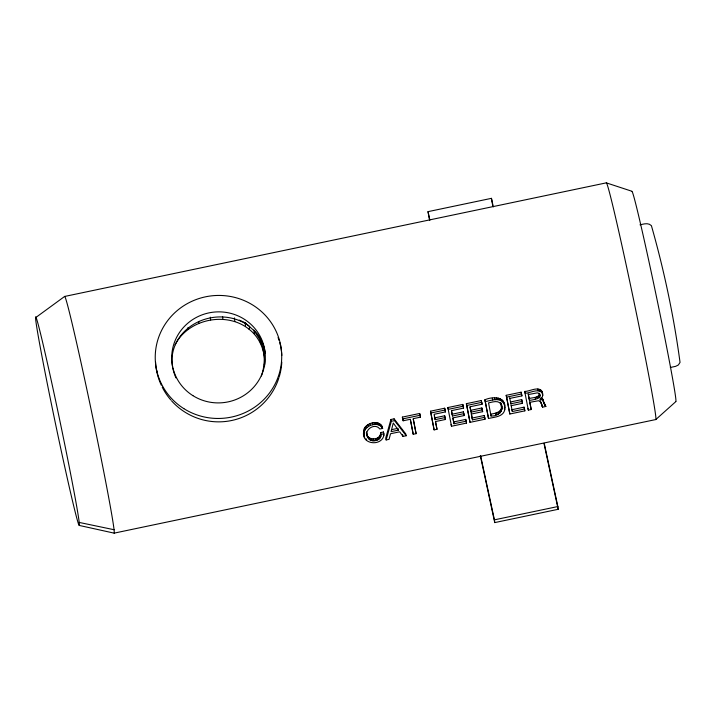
<?xml version="1.0" encoding="UTF-8"?>
<svg xmlns="http://www.w3.org/2000/svg" width="716" height="716" viewBox="0 0 716 716"><rect width="100%" height="100%" fill="white"/><g stroke="black" fill="none" stroke-linecap="round" stroke-linejoin="round"><path stroke-width="1.07" d="M383.472 431.999L383.857 435.382C381.664 446.426 361.714 444.761 363.558 432.204C363.048 422.726 380.67 418.225 382.657 428.41L379.784 429.009C374.799 422.01 362.779 430.468 367.952 437.7C371.255 443.992 383.731 440.036 380.599 432.598L383.472 431.999L383.857 435.382M501.486 407.753L500.502 402.383C505.084 409.498 498.739 416.631 491.033 415.987L490.603 414.179C494.64 413.418 500.645 412.828 501.486 407.753L501.925 409.561M504.753 409.803C507.098 396.727 493.655 395.948 484.866 399.788L488.518 418.475C494.112 417.079 503.258 416.989 504.753 409.803L504.324 407.995M366.869 433.735L366.44 431.936C365.545 440.886 380.966 441.325 380.599 432.598M364.167 435.829C361.759 426.136 377.994 419.907 382.657 428.41M261.421 375.972C265.376 364.265 265.403 351.279 260.141 339.993L254.019 330.613L245.132 322.773L239.278 320.115M529.061 398.615C532.086 397.326 539.578 398.248 539.479 393.308C542.182 399.26 532.981 399.698 529.491 400.423L528.122 393.71M264.571 365.294C265.538 351.735 259.944 337.594 249.061 329.244L249.732 326.827M390.918 419.495L385.718 438.147L386.148 439.946L389.083 439.329L390.542 433.735L399.689 431.82L403.019 436.411L406.196 435.74L405.766 433.941L394.095 418.824L390.918 419.495L391.348 421.294L386.148 439.946M540.535 402.025L538.62 400.727L529.849 402.311L531.218 409.525L528.345 410.125L524.703 391.437C529.777 391.571 538.038 385.861 541.994 391.401C543.283 394.149 543.122 398.069 539.783 399.224L542.495 400.011L545.852 406.455L542.639 407.127L540.106 400.226M175.062 344.835C188.236 318.871 226.542 311.075 249.061 329.244M79.306 525.446A106.254 2.434 78.2 0 0 49.243 371.353A106.254 2.434 78.2 0 0 44.141 367.621A106.254 2.434 78.2 0 0 79.306 525.446L114.13 533.143L655.802 419.549L675.859 401.587M35.818 317.501L64.637 296.451L606.309 182.857L631.87 191.244M429.475 219.731L428.016 211.65L491.453 198.341L493.288 206.879M639.979 224.833C643.684 224.019 648.338 222.434 651.399 225.656C664.099 270.245 673.863 316.463 680.039 362.412L678.383 364.963L675.662 366.341L670.31 367.469M413.221 434.272L410.366 419.272L403.162 420.784L402.365 417.097L419.666 413.463L420.453 417.16L413.248 418.672L416.103 433.663L413.221 434.272L410.349 419.612M430.477 411.199L444.681 408.218L445.11 410.026L430.907 412.998L430.477 411.199L434.12 429.886L437.002 429.287L435.525 421.554L445.459 419.469L444.672 415.772L434.737 417.858L434.326 415.71M447.858 407.556L462.796 404.424L463.225 406.223L448.288 409.355L447.858 407.556L451.51 426.244L466.528 423.093L466.17 421.196L454.025 423.747L452.852 418.046M471.173 413.195L472.095 418.063L484.24 415.513L485.036 419.209L470.009 422.359L466.367 403.672L481.295 400.539L482.092 404.236L470.036 406.76L471.056 412.13L482.298 409.776M524.864 410.859L524.434 409.051L512.361 411.512L511.922 409.713L524.067 407.162L524.864 410.859L509.837 414.009L506.194 395.322L521.123 392.189L521.919 395.885L509.864 398.409M391.348 421.294L394.534 420.632L406.196 435.74M402.365 417.097L402.804 418.896L420.095 415.271L420.453 417.16M466.367 403.672L466.796 405.471L481.725 402.347L482.092 404.236M484.866 399.788L485.305 401.595C490.997 400.53 500.833 396.664 504.109 404.03M506.194 395.322L506.624 397.12L521.552 393.988M444.681 408.218L445.468 411.915L434.147 414.287L435.167 419.657L445.101 417.571M462.796 404.424L463.583 408.12L451.528 410.644L452.548 416.014L463.789 413.66L464.147 415.549L452.915 417.902L454.025 423.747M451.51 410.993L452.118 414.206L463.359 411.852L463.789 413.66M470.009 407.109L470.627 410.331L481.859 407.968L482.656 411.664L471.414 414.027L472.533 419.862L484.678 417.321M521.687 399.618L510.454 401.98L510.884 403.779L522.125 401.425L521.687 399.618L522.483 403.314L511.242 405.668M391.706 429.636L397.989 428.32L398.418 430.119L391.088 431.659L393.254 423.013L398.418 430.119M381.028 434.406L383.901 433.798M453.595 421.939L465.74 419.397L466.528 423.093M557.862 506.543L558.167 509.3L494.738 522.599L494.425 519.843L557.862 506.543L544.25 443.374M542.719 394.149C540.025 387.088 529.921 393.353 525.132 393.245L524.703 391.437M79.324 522.456L114.157 529.742M544.411 404.522L542.782 399.134L540.974 397.613L541.412 399.421M543.981 402.714L545.852 406.455M500.932 404.182C498.336 399.77 492.375 402.177 488.536 402.884L491.033 415.987M539.909 395.107L538.611 393.218L537.304 392.869L528.372 394.534L529.491 400.423M541.994 391.401L542.424 393.2M542.343 393.836L542.773 395.644M541.502 390.605L541.931 392.404M544.554 403.815L544.983 405.614M540.813 389.96L541.251 391.759M543.265 400.262L544.026 403.296M542.782 399.134L543.211 400.933M539.927 389.477L540.365 391.276M542.066 398.212L542.495 400.011M538.88 389.155L539.309 390.963M539.533 394.167L539.971 395.966M542.639 407.127L541.045 402.544L542.102 406.509M539.354 394.892L539.792 396.7M537.68 389.021L538.119 390.829M538.441 396.046L538.871 397.845M536.937 396.843L537.376 398.642M535.058 397.362L535.487 399.161M531.218 409.525L529.616 401.542M527.916 408.326L528.345 410.125M521.919 395.885L521.123 392.189M524.067 407.162L524.506 408.961M522.053 401.515L522.483 403.314M503.679 402.231L504.646 405.9M504.44 406.133L504.87 407.941M502.865 400.692L503.294 402.49M501.755 399.483L502.185 401.291M500.359 398.606L500.797 400.414M501.388 405.005L501.827 406.813M501.567 406.473L501.997 408.281M498.703 398.051L499.133 399.859M500.797 409.803L501.227 411.611M496.806 397.801L497.235 399.609M499.58 411.27L500.01 413.069M494.667 397.863L495.105 399.671M498.076 412.255L498.515 414.063M496.591 412.864L497.02 414.662M492.295 398.239L492.724 400.038M495.391 413.177L495.821 414.976M485.036 419.209L484.24 415.513M470.627 410.331L471.056 412.13M472.095 418.063L472.533 419.862M463.154 406.312L463.583 408.12M464.147 415.549L463.359 411.852M452.118 414.206L452.548 416.014M451.071 424.436L451.51 426.244M445.039 410.116L445.468 411.915M445.459 419.469L444.672 415.772M434.737 417.858L435.167 419.657M437.002 429.287L435.462 421.679M416.103 433.663L413.221 419.012M402.589 434.603L403.019 436.411M394.095 418.824L394.534 420.632M381.61 425.411L382.04 427.219M380.742 424.445L381.172 426.244M379.677 423.684L380.106 425.492M378.451 423.138L378.88 424.946M380.42 434.657L380.849 436.456M377.072 422.807L377.502 424.606M380.035 435.605L380.473 437.404M379.462 436.465L379.892 438.273M375.551 422.664L375.99 424.472M378.692 437.234L379.122 439.033M377.744 437.888L378.173 439.687M373.94 422.726L374.379 424.534M376.607 438.407L377.046 440.215M372.275 422.986L372.705 424.785M375.282 438.783L375.712 440.582M369.966 423.648L370.396 425.456M373.457 439.015L373.886 440.823M371.846 438.917L372.275 440.716M368.006 424.606L368.436 426.414M370.449 438.514L370.879 440.313M366.395 425.805L366.825 427.604M369.268 437.87L369.698 439.669M368.293 436.993L368.722 438.792M367.523 435.901L367.952 437.7M366.95 434.639L367.38 436.438M365.151 427.184L365.59 428.991M366.574 433.252L367.013 435.06M364.274 428.732L364.704 430.531M366.073 438.684L366.502 440.492M363.737 430.423L364.167 432.222M363.558 432.204L363.988 434.003M363.737 434.021L364.659 437.583M492.68 205.367L491.453 198.341M543.963 443.356L558.167 509.3M428.016 211.65L429.86 220.179M480.588 455.609L494.425 519.843M480.293 455.573L494.738 522.599M509.631 397.684L510.884 403.779M511 404.844L512.361 411.512M506.624 397.12L509.837 414.009M485.305 401.595L488.518 418.475M481.295 400.539L481.653 402.437M481.859 407.968L482.656 411.664M466.796 405.471L470.009 422.359M465.74 419.397L466.098 421.285M430.907 412.998L434.12 429.886M419.666 413.463L420.024 415.361M402.804 418.896L403.162 420.784M280.377 343.975L280.556 345.622A63.259 63.25 80.9 0 1 281.827 355.476M264.338 347.77L264.49 349.148A46.826 46.808 80.9 0 1 265.197 353.543M263.882 351.637L264.258 354.984M263.22 349.417L263.595 352.755M264.258 363.97L264.535 366.476M260.409 340.422L260.785 343.761M260.141 339.993L260.517 343.349M254.019 330.613L254.395 333.96M245.132 322.773L245.534 326.362M234.4 317.904L234.803 321.493M222.595 316.597L222.9 319.291M210.316 317.197L210.62 319.909M198.609 321.484L198.815 323.292M188.075 327.409L188.281 329.217M156.58 369.93L156.759 371.586A63.259 63.25 80.9 0 0 161.279 385.199M175.957 377.896A46.826 46.808 80.9 0 1 172.86 368.364M172.645 367.308A46.826 41.698 -9.3 0 1 195.674 323.131A46.826 41.698 -9.3 0 1 249.105 326.031M253.84 330.076A46.826 41.698 -9.3 0 1 260.042 337.988M260.597 338.937A46.826 41.698 -9.3 0 1 264.49 349.148M278.757 378.317A63.259 63.25 80.9 0 1 171.545 400.808M170.82 399.984A63.259 63.25 80.9 0 1 162.228 387.168M281.809 362.09A63.259 63.25 80.9 0 1 279.088 377.278M156.759 371.586A63.259 56.331 -9.3 0 1 155.587 362.18M278.05 337.567A63.259 56.331 -9.3 0 1 279.15 340.556M279.786 342.579A63.259 56.331 -9.3 0 1 280.556 345.622M631.915 191.441A107.319 2.461 78.2 0 1 656.832 298.572A107.319 2.461 78.2 0 1 675.832 401.47M606.309 182.857A120.941 2.775 78.2 0 1 634.403 303.656A120.941 2.775 78.2 0 1 655.802 419.549M64.637 296.451A120.941 2.775 78.2 0 1 92.731 417.249A120.941 2.775 78.2 0 1 114.13 533.143M183.869 408.648A63.259 61.487 -6.4 0 0 281.621 359.978A63.259 61.487 -6.4 0 0 189.937 302.233A63.259 61.487 -6.4 0 0 183.869 408.648M192.908 395.644A46.826 45.511 -6.4 0 0 265.26 359.62A46.826 45.511 -6.4 0 0 197.401 316.884A46.826 45.511 -6.4 0 0 192.908 395.644"/></g></svg>
